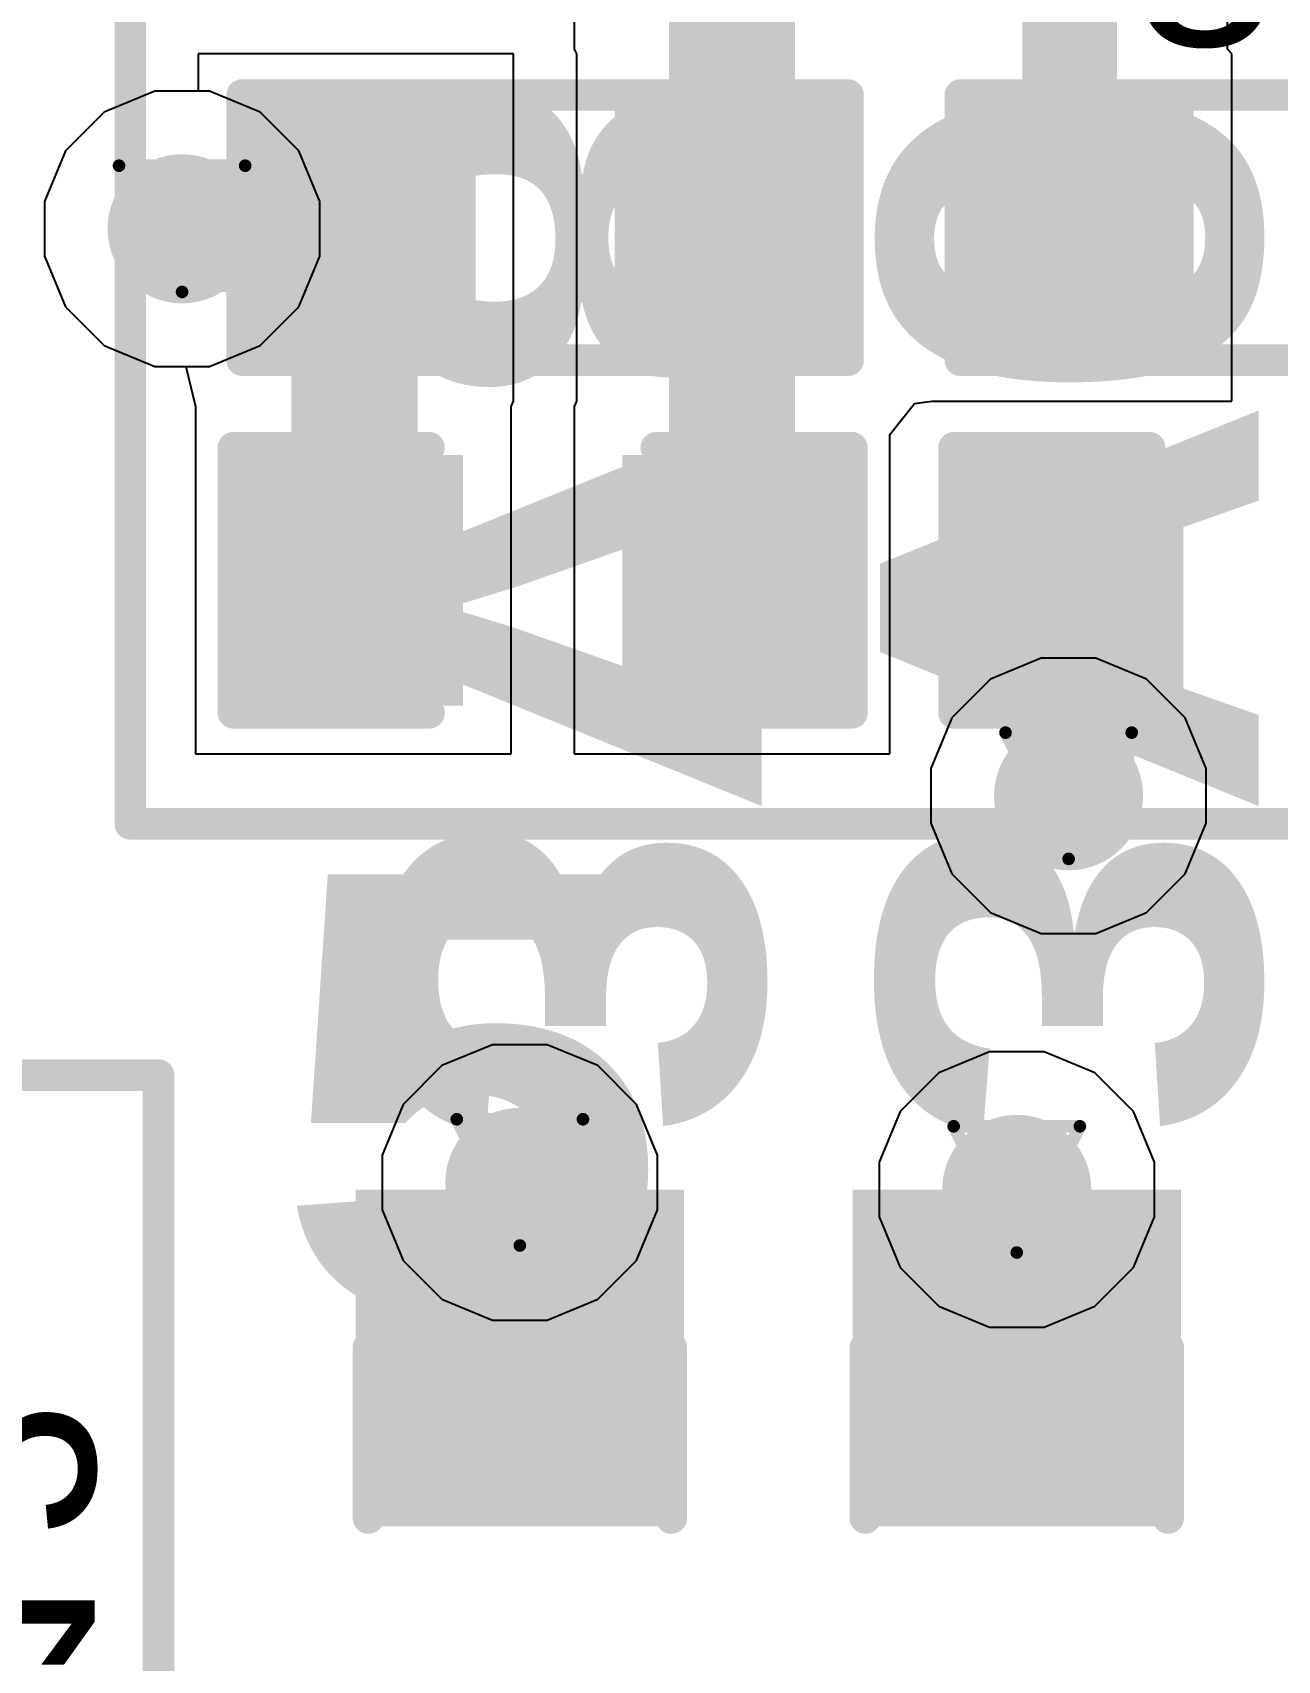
# Model space of a CAD drawing. Header units: inches. Extents: x 0 to 211, y 0 to 201.
# Drawn here: x 1.0645 to 1.2618, y 3.2425 to 3.5003 of the extents above; entities that cross this region are included whole.
import ezdxf

# ---------------------------------------------------------------- set-up
doc = ezdxf.new("R2010")
doc.units = ezdxf.units.IN
doc.header["$MEASUREMENT"] = 0
for name, color, linetype in [('Bottom Layer', 5, 'Continuous'), ('Bottom Overlay', 54, 'Continuous'), ('Bottom Paste', 16, 'Continuous'), ('Bottom Solder', 6, 'Continuous'), ('Drill Drawing', 1, 'Continuous'), ('Layer 1', 16, 'Continuous'), ('Layer 2', 76, 'Continuous'), ('Top Layer', 1, 'Continuous'), ('Top Overlay', 2, 'Continuous'), ('Top Paste', 8, 'Continuous'), ('Top Solder', 216, 'Continuous'), ('Via Holes', 16, 'Continuous')]:
    doc.layers.add(name, color=color, linetype=linetype)
doc.styles.add('Arial', font='', dxfattribs={"height": 0.2})
doc.styles.add('Arial Black_Bold', font='', dxfattribs={"height": 0.2})
doc.styles.get('Arial').set_extended_font_data('Arial')
doc.styles.get('Arial Black_Bold').set_extended_font_data('Arial Black', bold=True)

# ---------------------------------------------------------------- blocks, each defined once
blk = doc.blocks.new('R___0603_143')
at = {"layer": 'Top Layer'}
for points in [[(-0.015, 0.0175), (-0.015, -0.0175), (-0.045, -0.0175), (-0.045, 0.0175)], [(0.045, 0.0175), (0.045, -0.0175), (0.015, -0.0175), (0.015, 0.0175)]]:
    blk.add_hatch(color=1, dxfattribs=at).paths.add_polyline_path(points)
at = {"layer": 'Top Paste'}
for points in [[(-0.015, 0.0175), (-0.015, -0.0175), (-0.045, -0.0175), (-0.045, 0.0175)], [(0.045, 0.0175), (0.045, -0.0175), (0.015, -0.0175), (0.015, 0.0175)]]:
    blk.add_hatch(color=8, dxfattribs=at).paths.add_polyline_path(points)
at = {"layer": 'Top Solder'}
for points in [[(-0.011, 0.0215), (-0.011, -0.0215), (-0.049, -0.0215), (-0.049, 0.0215)], [(0.049, 0.0215), (0.049, -0.0215), (0.011, -0.0215), (0.011, 0.0215)]]:
    blk.add_hatch(color=216, dxfattribs=at).paths.add_polyline_path(points)
at = {"layer": 'Top Overlay'}
for points in [[(-0.048, 0.021, 0.005, 0.005, 0), (0.048, 0.021, 0.005, 0.005, 0)], [(-0.048, -0.021, 0.005, 0.005, 0), (-0.048, 0.021, 0.005, 0.005, 0)], [(0.048, -0.021, 0.005, 0.005, 0), (0.048, 0.021, 0.005, 0.005, 0)], [(-0.048, -0.021, 0.005, 0.005, 0), (0.048, -0.021, 0.005, 0.005, 0)]]:
    blk.add_lwpolyline(points, format="xyseb", dxfattribs=at)
for points in [[(-0.04925, 0.021, 0.0025, 0.0025, 1), (-0.04675, 0.021, 0.0025, 0.0025, 1)], [(-0.04925, 0.021, 0.0025, 0.0025, 1), (-0.04675, 0.021, 0.0025, 0.0025, 1)], [(0.04675, 0.021, 0.0025, 0.0025, 1), (0.04925, 0.021, 0.0025, 0.0025, 1)], [(0.04675, 0.021, 0.0025, 0.0025, 1), (0.04925, 0.021, 0.0025, 0.0025, 1)], [(-0.04925, -0.021, 0.0025, 0.0025, 1), (-0.04675, -0.021, 0.0025, 0.0025, 1)], [(-0.04925, -0.021, 0.0025, 0.0025, 1), (-0.04675, -0.021, 0.0025, 0.0025, 1)], [(0.04675, -0.021, 0.0025, 0.0025, 1), (0.04925, -0.021, 0.0025, 0.0025, 1)], [(0.04675, -0.021, 0.0025, 0.0025, 1), (0.04925, -0.021, 0.0025, 0.0025, 1)]]:
    blk.add_lwpolyline(points, format="xyseb", close=True, dxfattribs=at)
blk = doc.blocks.new('R___0603_146')
at = {"layer": 'Top Layer'}
for points in [[(-0.015, 0.0175), (-0.015, -0.0175), (-0.045, -0.0175), (-0.045, 0.0175)], [(0.045, 0.0175), (0.045, -0.0175), (0.015, -0.0175), (0.015, 0.0175)]]:
    blk.add_hatch(color=1, dxfattribs=at).paths.add_polyline_path(points)
at = {"layer": 'Top Paste'}
for points in [[(-0.015, 0.0175), (-0.015, -0.0175), (-0.045, -0.0175), (-0.045, 0.0175)], [(0.045, 0.0175), (0.045, -0.0175), (0.015, -0.0175), (0.015, 0.0175)]]:
    blk.add_hatch(color=8, dxfattribs=at).paths.add_polyline_path(points)
at = {"layer": 'Top Solder'}
for points in [[(-0.011, 0.0215), (-0.011, -0.0215), (-0.049, -0.0215), (-0.049, 0.0215)], [(0.049, 0.0215), (0.049, -0.0215), (0.011, -0.0215), (0.011, 0.0215)]]:
    blk.add_hatch(color=216, dxfattribs=at).paths.add_polyline_path(points)
at = {"layer": 'Top Overlay'}
for points in [[(-0.048, 0.021, 0.005, 0.005, 0), (0.048, 0.021, 0.005, 0.005, 0)], [(-0.048, -0.021, 0.005, 0.005, 0), (-0.048, 0.021, 0.005, 0.005, 0)], [(0.048, -0.021, 0.005, 0.005, 0), (0.048, 0.021, 0.005, 0.005, 0)], [(-0.048, -0.021, 0.005, 0.005, 0), (0.048, -0.021, 0.005, 0.005, 0)]]:
    blk.add_lwpolyline(points, format="xyseb", dxfattribs=at)
for points in [[(-0.04925, 0.021, 0.0025, 0.0025, 1), (-0.04675, 0.021, 0.0025, 0.0025, 1)], [(-0.04925, 0.021, 0.0025, 0.0025, 1), (-0.04675, 0.021, 0.0025, 0.0025, 1)], [(0.04675, 0.021, 0.0025, 0.0025, 1), (0.04925, 0.021, 0.0025, 0.0025, 1)], [(0.04675, 0.021, 0.0025, 0.0025, 1), (0.04925, 0.021, 0.0025, 0.0025, 1)], [(-0.04925, -0.021, 0.0025, 0.0025, 1), (-0.04675, -0.021, 0.0025, 0.0025, 1)], [(-0.04925, -0.021, 0.0025, 0.0025, 1), (-0.04675, -0.021, 0.0025, 0.0025, 1)], [(0.04675, -0.021, 0.0025, 0.0025, 1), (0.04925, -0.021, 0.0025, 0.0025, 1)], [(0.04675, -0.021, 0.0025, 0.0025, 1), (0.04925, -0.021, 0.0025, 0.0025, 1)]]:
    blk.add_lwpolyline(points, format="xyseb", close=True, dxfattribs=at)
blk = doc.blocks.new('LED_0603_B_214')
at = {"layer": 'Bottom Layer'}
for points in [[(-0.03937, 0.01968505), (-0.019685, 0.01968505), (-0.019685, -0.01968505), (-0.03937, -0.01968505)], [(0.0196851, 0.01968505), (0.0393701, 0.01968505), (0.0393701, -0.01968505), (0.0196851, -0.01968505)]]:
    blk.add_hatch(color=5, dxfattribs=at).paths.add_polyline_path(points)
at = {"layer": 'Bottom Overlay'}
blk.add_hatch(color=54, dxfattribs=at).paths.add_polyline_path([(0.0439992, -0.0260009), (0.068999, -0.0260009), (0.068999, 0.0259991), (0.0439992, 0.0259991)])
at = {"layer": 'Bottom Paste'}
for points in [[(-0.03937, 0.01968505), (-0.019685, 0.01968505), (-0.019685, -0.01968505), (-0.03937, -0.01968505)], [(0.0196851, 0.01968505), (0.0393701, 0.01968505), (0.0393701, -0.01968505), (0.0196851, -0.01968505)]]:
    blk.add_hatch(color=16, dxfattribs=at).paths.add_polyline_path(points)
at = {"layer": 'Bottom Solder'}
for points in [[(-0.04337, 0.02368505), (-0.015685, 0.02368505), (-0.015685, -0.02368505), (-0.04337, -0.02368505)], [(0.0156851, 0.02368505), (0.0433701, 0.02368505), (0.0433701, -0.02368505), (0.0156851, -0.02368505)]]:
    blk.add_hatch(color=6, dxfattribs=at).paths.add_polyline_path(points)
at = {"layer": 'Bottom Overlay'}
for points in [[(-0.044, 0.024, 0.005, 0.005, 0), (-0.044, -0.024, 0.005, 0.005, 0)], [(-0.044, 0.024, 0.005, 0.005, 0), (-0.017, 0.024, 0.005, 0.005, 0)], [(0.017, 0.024, 0.005, 0.005, 0), (0.0440001, 0.024, 0.005, 0.005, 0)], [(0.0440001, 0.024, 0.005, 0.005, 0), (0.0440001, -0.024, 0.005, 0.005, 0)], [(-0.044, -0.024, 0.005, 0.005, 0), (-0.017, -0.024, 0.005, 0.005, 0)], [(0.017, -0.024, 0.005, 0.005, 0), (0.0440001, -0.024, 0.005, 0.005, 0)]]:
    blk.add_lwpolyline(points, format="xyseb", dxfattribs=at)
for points in [[(-0.04525, 0.024, 0.0025, 0.0025, 1), (-0.04275, 0.024, 0.0025, 0.0025, 1)], [(-0.04525, 0.024, 0.0025, 0.0025, 1), (-0.04275, 0.024, 0.0025, 0.0025, 1)], [(-0.01825, 0.024, 0.0025, 0.0025, 1), (-0.01575, 0.024, 0.0025, 0.0025, 1)], [(0.01575, 0.024, 0.0025, 0.0025, 1), (0.01825, 0.024, 0.0025, 0.0025, 1)], [(0.0427501, 0.024, 0.0025, 0.0025, 1), (0.0452501, 0.024, 0.0025, 0.0025, 1)], [(0.0427501, 0.024, 0.0025, 0.0025, 1), (0.0452501, 0.024, 0.0025, 0.0025, 1)], [(-0.04525, -0.024, 0.0025, 0.0025, 1), (-0.04275, -0.024, 0.0025, 0.0025, 1)], [(-0.04525, -0.024, 0.0025, 0.0025, 1), (-0.04275, -0.024, 0.0025, 0.0025, 1)], [(-0.01825, -0.024, 0.0025, 0.0025, 1), (-0.01575, -0.024, 0.0025, 0.0025, 1)], [(0.01575, -0.024, 0.0025, 0.0025, 1), (0.01825, -0.024, 0.0025, 0.0025, 1)], [(0.0427501, -0.024, 0.0025, 0.0025, 1), (0.0452501, -0.024, 0.0025, 0.0025, 1)], [(0.0427501, -0.024, 0.0025, 0.0025, 1), (0.0452501, -0.024, 0.0025, 0.0025, 1)]]:
    blk.add_lwpolyline(points, format="xyseb", close=True, dxfattribs=at)
blk = doc.blocks.new('LED_0603_B_215')
at = {"layer": 'Bottom Layer'}
for points in [[(-0.03937, 0.01968505), (-0.019685, 0.01968505), (-0.019685, -0.01968505), (-0.03937, -0.01968505)], [(0.0196851, 0.01968505), (0.0393701, 0.01968505), (0.0393701, -0.01968505), (0.0196851, -0.01968505)]]:
    blk.add_hatch(color=5, dxfattribs=at).paths.add_polyline_path(points)
at = {"layer": 'Bottom Overlay'}
blk.add_hatch(color=54, dxfattribs=at).paths.add_polyline_path([(0.0439992, -0.0260009), (0.068999, -0.0260009), (0.068999, 0.0259991), (0.0439992, 0.0259991)])
at = {"layer": 'Bottom Paste'}
for points in [[(-0.03937, 0.01968505), (-0.019685, 0.01968505), (-0.019685, -0.01968505), (-0.03937, -0.01968505)], [(0.0196851, 0.01968505), (0.0393701, 0.01968505), (0.0393701, -0.01968505), (0.0196851, -0.01968505)]]:
    blk.add_hatch(color=16, dxfattribs=at).paths.add_polyline_path(points)
at = {"layer": 'Bottom Solder'}
for points in [[(-0.04337, 0.02368505), (-0.015685, 0.02368505), (-0.015685, -0.02368505), (-0.04337, -0.02368505)], [(0.0156851, 0.02368505), (0.0433701, 0.02368505), (0.0433701, -0.02368505), (0.0156851, -0.02368505)]]:
    blk.add_hatch(color=6, dxfattribs=at).paths.add_polyline_path(points)
at = {"layer": 'Bottom Overlay'}
for points in [[(-0.044, 0.024, 0.005, 0.005, 0), (-0.044, -0.024, 0.005, 0.005, 0)], [(-0.044, 0.024, 0.005, 0.005, 0), (-0.017, 0.024, 0.005, 0.005, 0)], [(0.017, 0.024, 0.005, 0.005, 0), (0.0440001, 0.024, 0.005, 0.005, 0)], [(0.0440001, 0.024, 0.005, 0.005, 0), (0.0440001, -0.024, 0.005, 0.005, 0)], [(-0.044, -0.024, 0.005, 0.005, 0), (-0.017, -0.024, 0.005, 0.005, 0)], [(0.017, -0.024, 0.005, 0.005, 0), (0.0440001, -0.024, 0.005, 0.005, 0)]]:
    blk.add_lwpolyline(points, format="xyseb", dxfattribs=at)
for points in [[(-0.04525, 0.024, 0.0025, 0.0025, 1), (-0.04275, 0.024, 0.0025, 0.0025, 1)], [(-0.04525, 0.024, 0.0025, 0.0025, 1), (-0.04275, 0.024, 0.0025, 0.0025, 1)], [(-0.01825, 0.024, 0.0025, 0.0025, 1), (-0.01575, 0.024, 0.0025, 0.0025, 1)], [(0.01575, 0.024, 0.0025, 0.0025, 1), (0.01825, 0.024, 0.0025, 0.0025, 1)], [(0.0427501, 0.024, 0.0025, 0.0025, 1), (0.0452501, 0.024, 0.0025, 0.0025, 1)], [(0.0427501, 0.024, 0.0025, 0.0025, 1), (0.0452501, 0.024, 0.0025, 0.0025, 1)], [(-0.04525, -0.024, 0.0025, 0.0025, 1), (-0.04275, -0.024, 0.0025, 0.0025, 1)], [(-0.04525, -0.024, 0.0025, 0.0025, 1), (-0.04275, -0.024, 0.0025, 0.0025, 1)], [(-0.01825, -0.024, 0.0025, 0.0025, 1), (-0.01575, -0.024, 0.0025, 0.0025, 1)], [(0.01575, -0.024, 0.0025, 0.0025, 1), (0.01825, -0.024, 0.0025, 0.0025, 1)], [(0.0427501, -0.024, 0.0025, 0.0025, 1), (0.0452501, -0.024, 0.0025, 0.0025, 1)], [(0.0427501, -0.024, 0.0025, 0.0025, 1), (0.0452501, -0.024, 0.0025, 0.0025, 1)]]:
    blk.add_lwpolyline(points, format="xyseb", close=True, dxfattribs=at)
blk = doc.blocks.new('C___0603_319')
at = {"layer": 'Top Layer'}
for points in [[(-0.015, 0.0175), (-0.015, -0.0175), (-0.045, -0.0175), (-0.045, 0.0175)], [(0.045, 0.0175), (0.045, -0.0175), (0.015, -0.0175), (0.015, 0.0175)]]:
    blk.add_hatch(color=1, dxfattribs=at).paths.add_polyline_path(points)
at = {"layer": 'Top Paste'}
for points in [[(-0.015, 0.0175), (-0.015, -0.0175), (-0.045, -0.0175), (-0.045, 0.0175)], [(0.045, 0.0175), (0.045, -0.0175), (0.015, -0.0175), (0.015, 0.0175)]]:
    blk.add_hatch(color=8, dxfattribs=at).paths.add_polyline_path(points)
at = {"layer": 'Top Solder'}
for points in [[(-0.0126378, 0.0198622), (-0.0126378, -0.0198622), (-0.0473622, -0.0198622), (-0.0473622, 0.0198622)], [(0.0473622, 0.0198622), (0.0473622, -0.0198622), (0.0126378, -0.0198622), (0.0126378, 0.0198622)]]:
    blk.add_hatch(color=216, dxfattribs=at).paths.add_polyline_path(points)
at = {"layer": 'Top Overlay'}
for points in [[(-0.018, 0.021, 0.005, 0.005, 0), (-0.049, 0.021, 0.005, 0.005, 0)], [(-0.049, 0.021, 0.005, 0.005, 0), (-0.049, -0.021, 0.005, 0.005, 0)], [(0.049, 0.021, 0.005, 0.005, 0), (0.018, 0.021, 0.005, 0.005, 0)], [(0.049, 0.021, 0.005, 0.005, 0), (0.049, -0.021, 0.005, 0.005, 0)], [(-0.018, -0.021, 0.005, 0.005, 0), (-0.049, -0.021, 0.005, 0.005, 0)], [(0.049, -0.021, 0.005, 0.005, 0), (0.018, -0.021, 0.005, 0.005, 0)]]:
    blk.add_lwpolyline(points, format="xyseb", dxfattribs=at)
for points in [[(-0.05025, 0.021, 0.0025, 0.0025, 1), (-0.04775, 0.021, 0.0025, 0.0025, 1)], [(-0.05025, 0.021, 0.0025, 0.0025, 1), (-0.04775, 0.021, 0.0025, 0.0025, 1)], [(-0.01925, 0.021, 0.0025, 0.0025, 1), (-0.01675, 0.021, 0.0025, 0.0025, 1)], [(0.01675, 0.021, 0.0025, 0.0025, 1), (0.01925, 0.021, 0.0025, 0.0025, 1)], [(0.04775, 0.021, 0.0025, 0.0025, 1), (0.05025, 0.021, 0.0025, 0.0025, 1)], [(0.04775, 0.021, 0.0025, 0.0025, 1), (0.05025, 0.021, 0.0025, 0.0025, 1)], [(-0.05025, -0.021, 0.0025, 0.0025, 1), (-0.04775, -0.021, 0.0025, 0.0025, 1)], [(-0.05025, -0.021, 0.0025, 0.0025, 1), (-0.04775, -0.021, 0.0025, 0.0025, 1)], [(-0.01925, -0.021, 0.0025, 0.0025, 1), (-0.01675, -0.021, 0.0025, 0.0025, 1)], [(0.01675, -0.021, 0.0025, 0.0025, 1), (0.01925, -0.021, 0.0025, 0.0025, 1)], [(0.04775, -0.021, 0.0025, 0.0025, 1), (0.05025, -0.021, 0.0025, 0.0025, 1)], [(0.04775, -0.021, 0.0025, 0.0025, 1), (0.05025, -0.021, 0.0025, 0.0025, 1)]]:
    blk.add_lwpolyline(points, format="xyseb", close=True, dxfattribs=at)
blk = doc.blocks.new('C___0603_323')
at = {"layer": 'Top Layer'}
for points in [[(-0.015, 0.0175), (-0.015, -0.0175), (-0.045, -0.0175), (-0.045, 0.0175)], [(0.045, 0.0175), (0.045, -0.0175), (0.015, -0.0175), (0.015, 0.0175)]]:
    blk.add_hatch(color=1, dxfattribs=at).paths.add_polyline_path(points)
at = {"layer": 'Top Paste'}
for points in [[(-0.015, 0.0175), (-0.015, -0.0175), (-0.045, -0.0175), (-0.045, 0.0175)], [(0.045, 0.0175), (0.045, -0.0175), (0.015, -0.0175), (0.015, 0.0175)]]:
    blk.add_hatch(color=8, dxfattribs=at).paths.add_polyline_path(points)
at = {"layer": 'Top Solder'}
for points in [[(-0.0126378, 0.0198622), (-0.0126378, -0.0198622), (-0.0473622, -0.0198622), (-0.0473622, 0.0198622)], [(0.0473622, 0.0198622), (0.0473622, -0.0198622), (0.0126378, -0.0198622), (0.0126378, 0.0198622)]]:
    blk.add_hatch(color=216, dxfattribs=at).paths.add_polyline_path(points)
at = {"layer": 'Top Overlay'}
for points in [[(-0.049, -0.021, 0.005, 0.005, 0), (-0.049, 0.021, 0.005, 0.005, 0)], [(-0.049, 0.021, 0.005, 0.005, 0), (-0.018, 0.021, 0.005, 0.005, 0)], [(0.018, 0.021, 0.005, 0.005, 0), (0.049, 0.021, 0.005, 0.005, 0)], [(0.049, -0.021, 0.005, 0.005, 0), (0.049, 0.021, 0.005, 0.005, 0)], [(-0.049, -0.021, 0.005, 0.005, 0), (-0.018, -0.021, 0.005, 0.005, 0)], [(0.018, -0.021, 0.005, 0.005, 0), (0.049, -0.021, 0.005, 0.005, 0)]]:
    blk.add_lwpolyline(points, format="xyseb", dxfattribs=at)
for points in [[(-0.05025, 0.021, 0.0025, 0.0025, 1), (-0.04775, 0.021, 0.0025, 0.0025, 1)], [(-0.05025, 0.021, 0.0025, 0.0025, 1), (-0.04775, 0.021, 0.0025, 0.0025, 1)], [(-0.01925, 0.021, 0.0025, 0.0025, 1), (-0.01675, 0.021, 0.0025, 0.0025, 1)], [(0.01675, 0.021, 0.0025, 0.0025, 1), (0.01925, 0.021, 0.0025, 0.0025, 1)], [(0.04775, 0.021, 0.0025, 0.0025, 1), (0.05025, 0.021, 0.0025, 0.0025, 1)], [(0.04775, 0.021, 0.0025, 0.0025, 1), (0.05025, 0.021, 0.0025, 0.0025, 1)], [(-0.05025, -0.021, 0.0025, 0.0025, 1), (-0.04775, -0.021, 0.0025, 0.0025, 1)], [(-0.05025, -0.021, 0.0025, 0.0025, 1), (-0.04775, -0.021, 0.0025, 0.0025, 1)], [(-0.01925, -0.021, 0.0025, 0.0025, 1), (-0.01675, -0.021, 0.0025, 0.0025, 1)], [(0.01675, -0.021, 0.0025, 0.0025, 1), (0.01925, -0.021, 0.0025, 0.0025, 1)], [(0.04775, -0.021, 0.0025, 0.0025, 1), (0.05025, -0.021, 0.0025, 0.0025, 1)], [(0.04775, -0.021, 0.0025, 0.0025, 1), (0.05025, -0.021, 0.0025, 0.0025, 1)]]:
    blk.add_lwpolyline(points, format="xyseb", close=True, dxfattribs=at)

msp = doc.modelspace()

# ---------------------------------------------------------------- hatches: boundary and pattern name
at = {"layer": 'Bottom Layer'}
h = msp.add_hatch(color=5, dxfattribs=at)
edge = h.paths.add_edge_path()
edge.add_arc((1.0882074, 3.4692498), 0.011811, 0, 360)
h = msp.add_hatch(color=5, dxfattribs=at)
edge = h.paths.add_edge_path()
edge.add_arc((1.2286827, 3.3794416), 0.011811, 0, 360)
h = msp.add_hatch(color=5, dxfattribs=at)
edge = h.paths.add_edge_path()
edge.add_arc((1.1417308, 3.3181986), 0.011811, 0, 360)
h = msp.add_hatch(color=5, dxfattribs=at)
edge = h.paths.add_edge_path()
edge.add_arc((1.2204709, 3.3170862), 0.011811, 0, 360)
at = {"layer": 'Layer 1'}
h = msp.add_hatch(color=16, dxfattribs=at)
edge = h.paths.add_edge_path()
edge.add_arc((1.0882074, 3.4692498), 0.011811, 0, 360)
h = msp.add_hatch(color=16, dxfattribs=at)
edge = h.paths.add_edge_path()
edge.add_arc((1.2286827, 3.3794416), 0.011811, 0, 360)
h = msp.add_hatch(color=16, dxfattribs=at)
edge = h.paths.add_edge_path()
edge.add_arc((1.1417308, 3.3181986), 0.011811, 0, 360)
h = msp.add_hatch(color=16, dxfattribs=at)
edge = h.paths.add_edge_path()
edge.add_arc((1.2204709, 3.3170862), 0.011811, 0, 360)
at = {"layer": 'Layer 2'}
h = msp.add_hatch(color=76, dxfattribs=at)
edge = h.paths.add_edge_path()
edge.add_arc((1.0882074, 3.4692498), 0.011811, 0, 360)
h = msp.add_hatch(color=76, dxfattribs=at)
edge = h.paths.add_edge_path()
edge.add_arc((1.2286827, 3.3794416), 0.011811, 0, 360)
h = msp.add_hatch(color=76, dxfattribs=at)
edge = h.paths.add_edge_path()
edge.add_arc((1.1417308, 3.3181986), 0.011811, 0, 360)
h = msp.add_hatch(color=76, dxfattribs=at)
edge = h.paths.add_edge_path()
edge.add_arc((1.2204709, 3.3170862), 0.011811, 0, 360)
at = {"layer": 'Top Layer'}
h = msp.add_hatch(color=1, dxfattribs=at)
edge = h.paths.add_edge_path()
edge.add_arc((1.0882074, 3.4692498), 0.011811, 0, 360)
h = msp.add_hatch(color=1, dxfattribs=at)
edge = h.paths.add_edge_path()
edge.add_arc((1.2286827, 3.3794416), 0.011811, 0, 360)
h = msp.add_hatch(color=1, dxfattribs=at)
edge = h.paths.add_edge_path()
edge.add_arc((1.1417308, 3.3181986), 0.011811, 0, 360)
h = msp.add_hatch(color=1, dxfattribs=at)
edge = h.paths.add_edge_path()
edge.add_arc((1.2204709, 3.3170862), 0.011811, 0, 360)
at = {"layer": 'Via Holes'}
h = msp.add_hatch(color=7, dxfattribs=at)
edge = h.paths.add_edge_path()
edge.add_arc((1.0882074, 3.4692498), 0.0059055, 0, 360)
h = msp.add_hatch(color=7, dxfattribs=at)
edge = h.paths.add_edge_path()
edge.add_arc((1.2286827, 3.3794416), 0.0059055, 0, 360)
h = msp.add_hatch(color=7, dxfattribs=at)
edge = h.paths.add_edge_path()
edge.add_arc((1.1417308, 3.3181986), 0.0059055, 0, 360)
h = msp.add_hatch(color=7, dxfattribs=at)
edge = h.paths.add_edge_path()
edge.add_arc((1.2204709, 3.3170862), 0.0059055, 0, 360)

# ---------------------------------------------------------------- linework, layer by layer
at = {"layer": 'Bottom Layer'}
for p, q in [((1.0838689, 3.4910608), (1.0758525, 3.4877403)), ((1.0925459, 3.4910608), (1.0838689, 3.4910608)), ((1.1005623, 3.4877403), (1.0925459, 3.4910608)), ((1.0758525, 3.4877403), (1.0697169, 3.4816047)), ((1.1066979, 3.4816047), (1.1005623, 3.4877403)), ((1.0697169, 3.4816047), (1.0663964, 3.4735883)), ((1.1100184, 3.4735883), (1.1066979, 3.4816047)), ((1.0663964, 3.4735883), (1.0663964, 3.4649113)), ((1.1100184, 3.4649113), (1.1100184, 3.4735883)), ((1.0663964, 3.4649113), (1.0697169, 3.4568949)), ((1.1066979, 3.4568949), (1.1100184, 3.4649113)), ((1.0697169, 3.4568949), (1.0758525, 3.4507593)), ((1.1005623, 3.4507593), (1.1066979, 3.4568949)), ((1.0758525, 3.4507593), (1.0838689, 3.4474388)), ((1.0925459, 3.4474388), (1.1005623, 3.4507593)), ((1.0838689, 3.4474388), (1.0925459, 3.4474388))]:
    msp.add_line(p, q, dxfattribs=at)
for points in [[(1.1417308, 3.2786733, 0.02, 0.02, 0), (1.1417308, 3.3181986, 0.02, 0.02, 0)], [(1.2204709, 3.2775609, 0.02, 0.02, 0), (1.2204709, 3.3170862, 0.02, 0.02, 0)]]:
    msp.add_lwpolyline(points, format="xyseb", dxfattribs=at)
for points in [[(1.1367308, 3.3181986, 0.01, 0.01, 1), (1.1467308, 3.3181986, 0.01, 0.01, 1)], [(1.2154709, 3.3170862, 0.01, 0.01, 1), (1.2254709, 3.3170862, 0.01, 0.01, 1)], [(1.1367308, 3.2786733, 0.01, 0.01, 1), (1.1467308, 3.2786733, 0.01, 0.01, 1)], [(1.2154709, 3.2775609, 0.01, 0.01, 1), (1.2254709, 3.2775609, 0.01, 0.01, 1)]]:
    msp.add_lwpolyline(points, format="xyseb", close=True, dxfattribs=at)
at = {"layer": 'Drill Drawing'}
for points in [[(1.0782074, 3.4792498, 0.002, 0.002, 0), (1.0982074, 3.4792498, 0.002, 0.002, 0)], [(1.0782074, 3.4792498, 0.002, 0.002, 0), (1.0882074, 3.4592498, 0.002, 0.002, 0)], [(1.0882074, 3.4592498, 0.002, 0.002, 0), (1.0982074, 3.4792498, 0.002, 0.002, 0)], [(1.2186827, 3.3894416, 0.002, 0.002, 0), (1.2386827, 3.3894416, 0.002, 0.002, 0)], [(1.2186827, 3.3894416, 0.002, 0.002, 0), (1.2286827, 3.3694416, 0.002, 0.002, 0)], [(1.2286827, 3.3694416, 0.002, 0.002, 0), (1.2386827, 3.3894416, 0.002, 0.002, 0)], [(1.1317308, 3.3281986, 0.002, 0.002, 0), (1.1517308, 3.3281986, 0.002, 0.002, 0)], [(1.1317308, 3.3281986, 0.002, 0.002, 0), (1.1417308, 3.3081986, 0.002, 0.002, 0)], [(1.1417308, 3.3081986, 0.002, 0.002, 0), (1.1517308, 3.3281986, 0.002, 0.002, 0)], [(1.2104709, 3.3270862, 0.002, 0.002, 0), (1.2304709, 3.3270862, 0.002, 0.002, 0)], [(1.2104709, 3.3270862, 0.002, 0.002, 0), (1.2204709, 3.3070862, 0.002, 0.002, 0)], [(1.2204709, 3.3070862, 0.002, 0.002, 0), (1.2304709, 3.3270862, 0.002, 0.002, 0)]]:
    msp.add_lwpolyline(points, format="xyseb", dxfattribs=at)
for points in [[(1.0777074, 3.4792498, 0.001, 0.001, 1), (1.0787074, 3.4792498, 0.001, 0.001, 1)], [(1.0777074, 3.4792498, 0.001, 0.001, 1), (1.0787074, 3.4792498, 0.001, 0.001, 1)], [(1.0977074, 3.4792498, 0.001, 0.001, 1), (1.0987074, 3.4792498, 0.001, 0.001, 1)], [(1.0977074, 3.4792498, 0.001, 0.001, 1), (1.0987074, 3.4792498, 0.001, 0.001, 1)], [(1.0877074, 3.4592498, 0.001, 0.001, 1), (1.0887074, 3.4592498, 0.001, 0.001, 1)], [(1.0877074, 3.4592498, 0.001, 0.001, 1), (1.0887074, 3.4592498, 0.001, 0.001, 1)], [(1.2181827, 3.3894416, 0.001, 0.001, 1), (1.2191827, 3.3894416, 0.001, 0.001, 1)], [(1.2181827, 3.3894416, 0.001, 0.001, 1), (1.2191827, 3.3894416, 0.001, 0.001, 1)], [(1.2381827, 3.3894416, 0.001, 0.001, 1), (1.2391827, 3.3894416, 0.001, 0.001, 1)], [(1.2381827, 3.3894416, 0.001, 0.001, 1), (1.2391827, 3.3894416, 0.001, 0.001, 1)], [(1.2281827, 3.3694416, 0.001, 0.001, 1), (1.2291827, 3.3694416, 0.001, 0.001, 1)], [(1.2281827, 3.3694416, 0.001, 0.001, 1), (1.2291827, 3.3694416, 0.001, 0.001, 1)], [(1.1312308, 3.3281986, 0.001, 0.001, 1), (1.1322308, 3.3281986, 0.001, 0.001, 1)], [(1.1312308, 3.3281986, 0.001, 0.001, 1), (1.1322308, 3.3281986, 0.001, 0.001, 1)], [(1.1512308, 3.3281986, 0.001, 0.001, 1), (1.1522308, 3.3281986, 0.001, 0.001, 1)], [(1.1512308, 3.3281986, 0.001, 0.001, 1), (1.1522308, 3.3281986, 0.001, 0.001, 1)], [(1.2099709, 3.3270862, 0.001, 0.001, 1), (1.2109709, 3.3270862, 0.001, 0.001, 1)], [(1.2099709, 3.3270862, 0.001, 0.001, 1), (1.2109709, 3.3270862, 0.001, 0.001, 1)], [(1.2299709, 3.3270862, 0.001, 0.001, 1), (1.2309709, 3.3270862, 0.001, 0.001, 1)], [(1.2299709, 3.3270862, 0.001, 0.001, 1), (1.2309709, 3.3270862, 0.001, 0.001, 1)], [(1.1412308, 3.3081986, 0.001, 0.001, 1), (1.1422308, 3.3081986, 0.001, 0.001, 1)], [(1.1412308, 3.3081986, 0.001, 0.001, 1), (1.1422308, 3.3081986, 0.001, 0.001, 1)], [(1.2199709, 3.3070862, 0.001, 0.001, 1), (1.2209709, 3.3070862, 0.001, 0.001, 1)], [(1.2199709, 3.3070862, 0.001, 0.001, 1), (1.2209709, 3.3070862, 0.001, 0.001, 1)]]:
    msp.add_lwpolyline(points, format="xyseb", close=True, dxfattribs=at)
at = {"layer": 'Layer 1'}
for p, q in [((1.0838689, 3.4910608), (1.0758525, 3.4877403)), ((1.0925459, 3.4910608), (1.0838689, 3.4910608)), ((1.1005623, 3.4877403), (1.0925459, 3.4910608)), ((1.0758525, 3.4877403), (1.0697169, 3.4816047)), ((1.1066979, 3.4816047), (1.1005623, 3.4877403)), ((1.0697169, 3.4816047), (1.0663964, 3.4735883)), ((1.1100184, 3.4735883), (1.1066979, 3.4816047)), ((1.0663964, 3.4735883), (1.0663964, 3.4649113)), ((1.1100184, 3.4649113), (1.1100184, 3.4735883)), ((1.0663964, 3.4649113), (1.0697169, 3.4568949)), ((1.1066979, 3.4568949), (1.1100184, 3.4649113)), ((1.0697169, 3.4568949), (1.0758525, 3.4507593)), ((1.1005623, 3.4507593), (1.1066979, 3.4568949)), ((1.0758525, 3.4507593), (1.0838689, 3.4474388)), ((1.0925459, 3.4474388), (1.1005623, 3.4507593)), ((1.0838689, 3.4474388), (1.0925459, 3.4474388))]:
    msp.add_line(p, q, dxfattribs=at)
at = {"layer": 'Layer 2'}
for p, q in [((1.2243442, 3.4012526), (1.2163278, 3.3979321)), ((1.2330212, 3.4012526), (1.2243442, 3.4012526)), ((1.2410376, 3.3979321), (1.2330212, 3.4012526)), ((1.2163278, 3.3979321), (1.2101922, 3.3917965)), ((1.2471732, 3.3917965), (1.2410376, 3.3979321)), ((1.2101922, 3.3917965), (1.2068717, 3.3837801)), ((1.2504937, 3.3837801), (1.2471732, 3.3917965)), ((1.2068717, 3.3837801), (1.2068717, 3.3751031)), ((1.2504937, 3.3751031), (1.2504937, 3.3837801)), ((1.2068717, 3.3751031), (1.2101922, 3.3670867)), ((1.2471732, 3.3670867), (1.2504937, 3.3751031)), ((1.2101922, 3.3670867), (1.2163278, 3.3609511)), ((1.2410376, 3.3609511), (1.2471732, 3.3670867)), ((1.2163278, 3.3609511), (1.2243442, 3.3576306)), ((1.2330212, 3.3576306), (1.2410376, 3.3609511)), ((1.2243442, 3.3576306), (1.2330212, 3.3576306)), ((1.1373923, 3.3400096), (1.1293759, 3.3366891)), ((1.1460693, 3.3400096), (1.1373923, 3.3400096)), ((1.1540857, 3.3366891), (1.1460693, 3.3400096)), ((1.2161324, 3.3388972), (1.208116, 3.3355767)), ((1.2248094, 3.3388972), (1.2161324, 3.3388972)), ((1.2328258, 3.3355767), (1.2248094, 3.3388972)), ((1.1293759, 3.3366891), (1.1232403, 3.3305535)), ((1.1602213, 3.3305535), (1.1540857, 3.3366891)), ((1.208116, 3.3355767), (1.2019804, 3.3294411)), ((1.2389614, 3.3294411), (1.2328258, 3.3355767)), ((1.1232403, 3.3305535), (1.1199198, 3.3225371)), ((1.1635418, 3.3225371), (1.1602213, 3.3305535)), ((1.2019804, 3.3294411), (1.1986599, 3.3214247)), ((1.2422819, 3.3214247), (1.2389614, 3.3294411)), ((1.1199198, 3.3225371), (1.1199198, 3.3138601)), ((1.1635418, 3.3138601), (1.1635418, 3.3225371)), ((1.1986599, 3.3214247), (1.1986599, 3.3127477)), ((1.2422819, 3.3127477), (1.2422819, 3.3214247)), ((1.1199198, 3.3138601), (1.1232403, 3.3058437)), ((1.1602213, 3.3058437), (1.1635418, 3.3138601)), ((1.1986599, 3.3127477), (1.2019804, 3.3047313)), ((1.2389614, 3.3047313), (1.2422819, 3.3127477)), ((1.1232403, 3.3058437), (1.1293759, 3.2997081)), ((1.1540857, 3.2997081), (1.1602213, 3.3058437)), ((1.2019804, 3.3047313), (1.208116, 3.2985957)), ((1.2328258, 3.2985957), (1.2389614, 3.3047313)), ((1.1293759, 3.2997081), (1.1373923, 3.2963876)), ((1.1460693, 3.2963876), (1.1540857, 3.2997081)), ((1.208116, 3.2985957), (1.2161324, 3.2952752)), ((1.2248094, 3.2952752), (1.2328258, 3.2985957)), ((1.1373923, 3.2963876), (1.1460693, 3.2963876)), ((1.2161324, 3.2952752), (1.2248094, 3.2952752))]:
    msp.add_line(p, q, dxfattribs=at)
at = {"layer": 'Top Layer'}
for p, q in [((1.1503512, 3.5527301), (1.1503512, 3.4977302)), ((1.2538506, 3.4977302), (1.2538506, 3.5495)), ((1.1407308, 3.4969428), (1.0907308, 3.4969428)), ((1.0907308, 3.4969428), (1.0907308, 3.4910608)), ((1.1407308, 3.4419429), (1.1407308, 3.4969428)), ((1.1503512, 3.4977302), (1.1503511, 3.4977302)), ((1.1503511, 3.4977302), (1.1507308, 3.4969427)), ((1.1507308, 3.4969427), (1.1507308, 3.4419429)), ((1.2545262, 3.4969428), (1.2538506, 3.4977302)), ((1.2545261, 3.4419428), (1.2545261, 3.4969428)), ((1.2545261, 3.4969428), (1.2545262, 3.4969428)), ((1.0838689, 3.4910608), (1.0758525, 3.4877403)), ((1.0907308, 3.4910608), (1.0838689, 3.4910608)), ((1.0758525, 3.4877403), (1.0697169, 3.4816047)), ((1.0697169, 3.4816047), (1.0663964, 3.4735883)), ((1.0663964, 3.4735883), (1.0663964, 3.4649113)), ((1.0663964, 3.4649113), (1.0697169, 3.4568949)), ((1.0697169, 3.4568949), (1.0758525, 3.4507593)), ((1.0758525, 3.4507593), (1.0838689, 3.4474388)), ((1.0838689, 3.4474388), (1.088805, 3.4474388)), ((1.088805, 3.4474388), (1.0903447, 3.4410767)), ((1.0903447, 3.4410767), (1.0903446, 3.4410765)), ((1.0903446, 3.4410765), (1.0903447, 3.4410765)), ((1.0903447, 3.4410765), (1.0903448, 3.4410764)), ((1.0903448, 3.4410764), (1.0903448, 3.3860766)), ((1.1403448, 3.4410765), (1.1407309, 3.4419429)), ((1.1403448, 3.3860766), (1.1403448, 3.4410765)), ((1.1407309, 3.4419429), (1.1407308, 3.4419429)), ((1.1507308, 3.4419429), (1.1503447, 3.4410765)), ((1.1503447, 3.4410765), (1.1503448, 3.4410765)), ((1.1503448, 3.4410765), (1.1503448, 3.3860766)), ((1.2003448, 3.4366747), (1.2042421, 3.4415849)), ((1.2042421, 3.4415849), (1.2069861, 3.4419428)), ((1.2069861, 3.4419428), (1.2545261, 3.4419428)), ((1.2003448, 3.3860766), (1.2003448, 3.4366747)), ((1.0903448, 3.3860766), (1.1403448, 3.3860766)), ((1.1503448, 3.3860766), (1.2003448, 3.3860766))]:
    msp.add_line(p, q, dxfattribs=at)
for points in [[(1.1753512, 3.413583, 0.02, 0.02, 0), (1.1753512, 3.5252301, 0.02, 0.02, 0)], [(1.2288506, 3.4701183, 0.015, 0.015, 0), (1.2288506, 3.5252301, 0.015, 0.015, 0)], [(1.0882074, 3.4692498, 0.02, 0.02, 0), (1.1155378, 3.4692498, 0.02, 0.02, 0)], [(1.1155378, 3.4692498, 0.02, 0.02, 0), (1.1157308, 3.4694428, 0.02, 0.02, 0)], [(1.1155378, 3.4137696, 0.02, 0.02, 0), (1.1155378, 3.4692498, 0.02, 0.02, 0)], [(1.2288506, 3.4701183, 0.008, 0.008, 0), (1.2295261, 3.4694428, 0.008, 0.008, 0)], [(1.1153448, 3.4135766, 0.02, 0.02, 0), (1.1155378, 3.4137696, 0.02, 0.02, 0)], [(1.2291044, 3.3798633, 0.02, 0.02, 0), (1.2291044, 3.4135766, 0.02, 0.02, 0)], [(1.1753448, 3.4135766, 0.008, 0.008, 0), (1.1753512, 3.413583, 0.008, 0.008, 0)]]:
    msp.add_lwpolyline(points, format="xyseb", dxfattribs=at)
for points in [[(1.0832074, 3.4692498, 0.01, 0.01, 1), (1.0932074, 3.4692498, 0.01, 0.01, 1)], [(1.1105378, 3.4692498, 0.01, 0.01, 1), (1.1205378, 3.4692498, 0.01, 0.01, 1)], [(1.1105378, 3.4692498, 0.01, 0.01, 1), (1.1205378, 3.4692498, 0.01, 0.01, 1)], [(1.1105378, 3.4692498, 0.01, 0.01, 1), (1.1205378, 3.4692498, 0.01, 0.01, 1)], [(1.1107308, 3.4694428, 0.01, 0.01, 1), (1.1207308, 3.4694428, 0.01, 0.01, 1)], [(1.2251006, 3.4701183, 0.0075, 0.0075, 1), (1.2326006, 3.4701183, 0.0075, 0.0075, 1)], [(1.2268506, 3.4701183, 0.004, 0.004, 1), (1.2308506, 3.4701183, 0.004, 0.004, 1)], [(1.2275261, 3.4694428, 0.004, 0.004, 1), (1.2315261, 3.4694428, 0.004, 0.004, 1)], [(1.1103448, 3.4135766, 0.01, 0.01, 1), (1.1203448, 3.4135766, 0.01, 0.01, 1)], [(1.1105378, 3.4137696, 0.01, 0.01, 1), (1.1205378, 3.4137696, 0.01, 0.01, 1)], [(1.1105378, 3.4137696, 0.01, 0.01, 1), (1.1205378, 3.4137696, 0.01, 0.01, 1)], [(1.1703512, 3.413583, 0.01, 0.01, 1), (1.1803512, 3.413583, 0.01, 0.01, 1)], [(1.2241044, 3.4135766, 0.01, 0.01, 1), (1.2341044, 3.4135766, 0.01, 0.01, 1)], [(1.1733448, 3.4135766, 0.004, 0.004, 1), (1.1773448, 3.4135766, 0.004, 0.004, 1)], [(1.1733512, 3.413583, 0.004, 0.004, 1), (1.1773512, 3.413583, 0.004, 0.004, 1)], [(1.2241044, 3.3798633, 0.01, 0.01, 1), (1.2341044, 3.3798633, 0.01, 0.01, 1)]]:
    msp.add_lwpolyline(points, format="xyseb", close=True, dxfattribs=at)
at = {"layer": 'Top Overlay'}
for points in [[(1.08, 3.375, 0.005, 0.005, 0), (1.08, 3.5462301, 0.005, 0.005, 0)], [(1.08, 3.375, 0.005, 0.005, 0), (1.4311544, 3.375, 0.005, 0.005, 0)], [(0.7029992, 3.3351899, 0.005, 0.005, 0), (1.0844788, 3.3351899, 0.005, 0.005, 0)], [(1.0844788, 3.0592123, 0.005, 0.005, 0), (1.0844788, 3.3351899, 0.005, 0.005, 0)]]:
    msp.add_lwpolyline(points, format="xyseb", dxfattribs=at)
for points in [[(1.07875, 3.375, 0.0025, 0.0025, 1), (1.08125, 3.375, 0.0025, 0.0025, 1)], [(1.07875, 3.375, 0.0025, 0.0025, 1), (1.08125, 3.375, 0.0025, 0.0025, 1)], [(1.0832288, 3.3351899, 0.0025, 0.0025, 1), (1.0857288, 3.3351899, 0.0025, 0.0025, 1)], [(1.0832288, 3.3351899, 0.0025, 0.0025, 1), (1.0857288, 3.3351899, 0.0025, 0.0025, 1)]]:
    msp.add_lwpolyline(points, format="xyseb", close=True, dxfattribs=at)

# ---------------------------------------------------------------- block references
for name, p in [('R___0603_146', (1.1457308, 3.4694428)), ('R___0603_143', (1.2595261, 3.4694428)), ('C___0603_323', (1.1453448, 3.4135766))]:
    msp.add_blockref(name, p)
for name, p, rotation in [('C___0603_319', (1.2595261, 3.4135766), 180), ('LED_0603_B_215', (1.1417308, 3.2480333), 90), ('LED_0603_B_214', (1.2204709, 3.2480333), 90)]:
    msp.add_blockref(name, p, dxfattribs=dict(rotation=rotation))

# ---------------------------------------------------------------- texts
at = {"layer": 'Bottom Overlay', "style": 'Arial', "text_generation_flag": 2}
msp.add_text('Q8', height=0.03, dxfattribs=at).set_placement((1.2945183, 3.4982385))
at = {"layer": 'Bottom Overlay', "text_generation_flag": 2}
for s, height, style, p in [('3V8', 0.06, 'Arial Black_Bold', (1.1200675, 3.3237954)), ('3V0', 0.06, 'Arial Black_Bold', (1.1988076, 3.3237954)), ('D12', 0.03, 'Arial', (1.044375, 3.2075122))]:
    msp.add_text(s, height=height, rotation=270, dxfattribs=dict(at, style=style)).set_placement(p)
at = {"layer": 'Top Overlay', "style": 'Arial Black_Bold'}
msp.add_text('5', height=0.07, dxfattribs=at).set_placement((1.1029388, 3.2970114))

doc.saveas('drawing.dxf')
